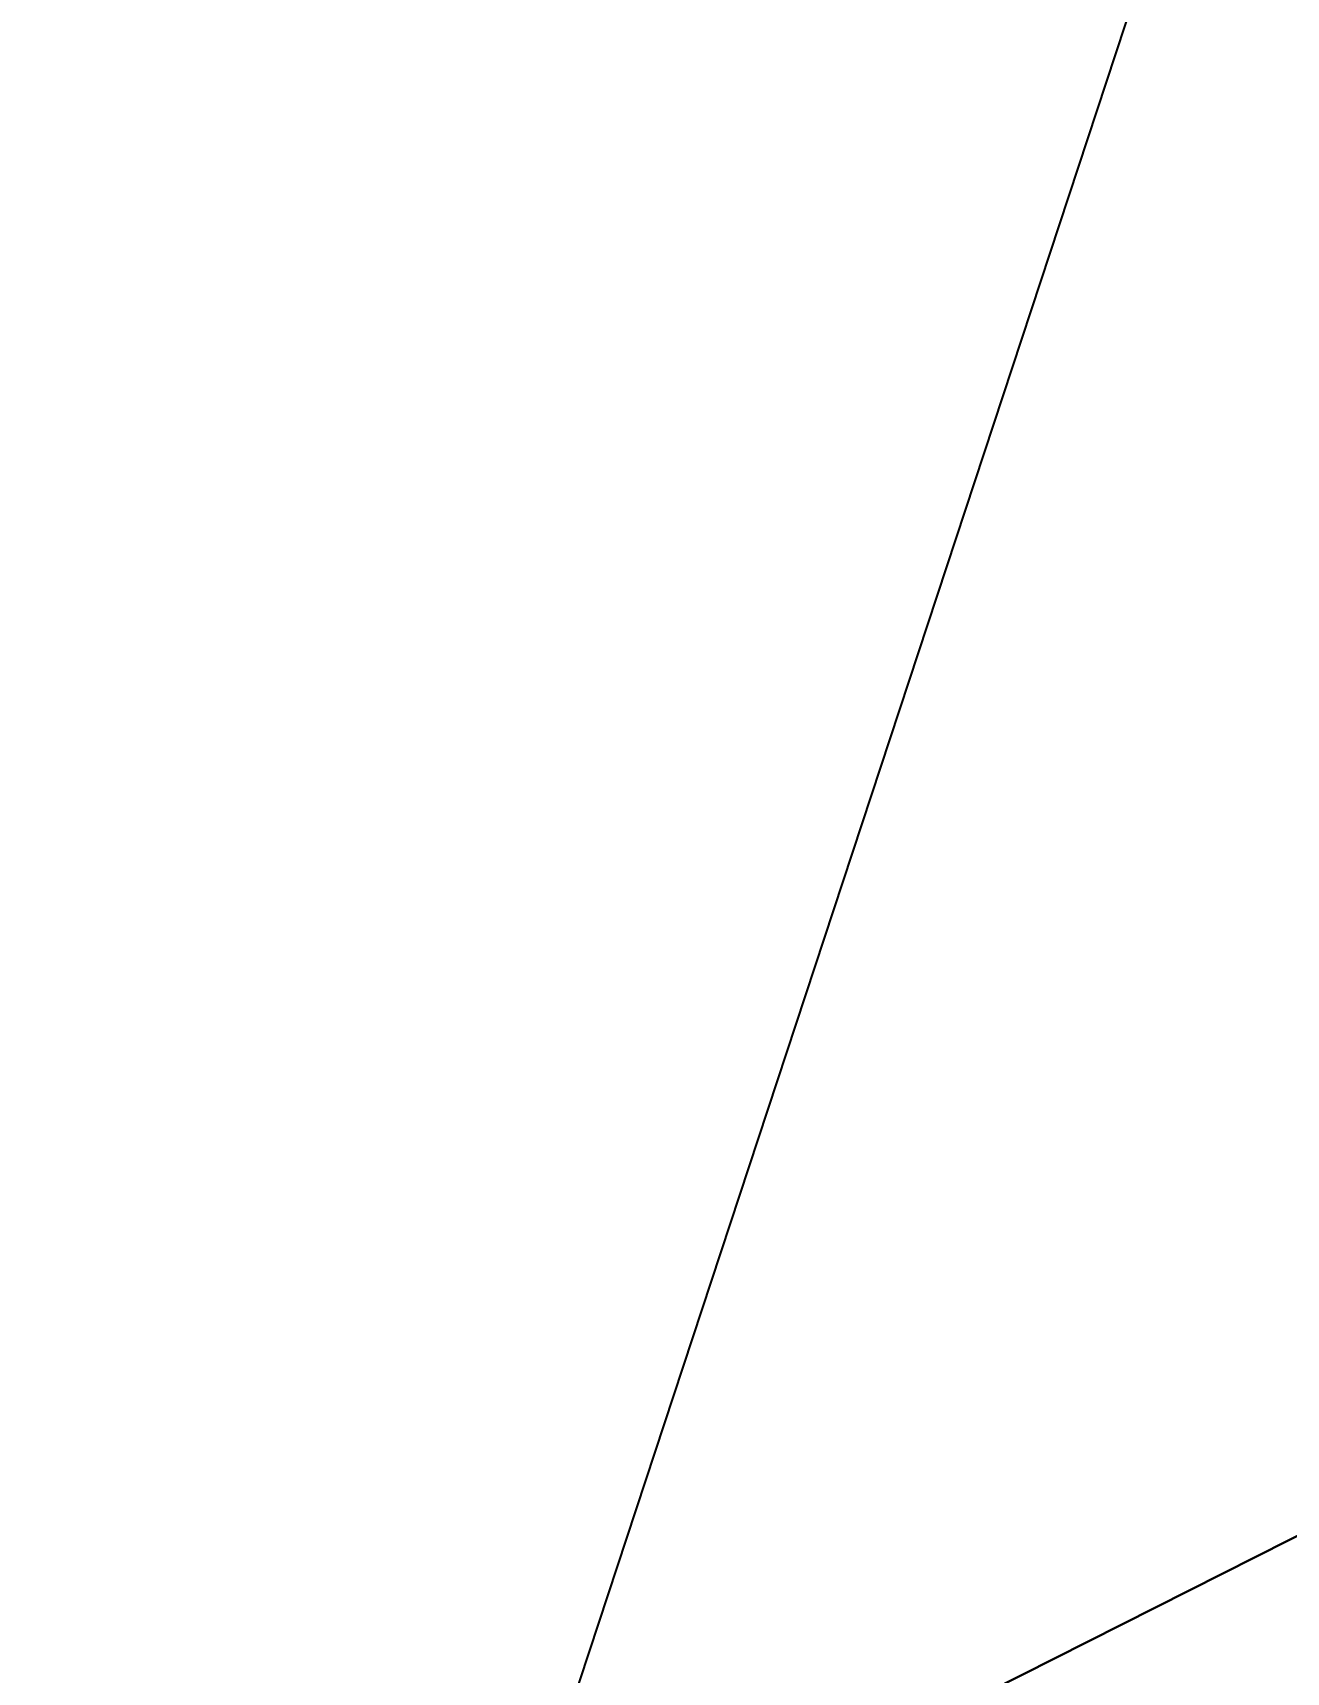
# Model space of a CAD drawing. Header units: metres. Extents: x 2682525 to 2683550, y 1250555 to 1251328.
# Drawn here: x 2683068.276 to 2683069.965, y 1250867.372 to 1250869.582 of the extents above; entities that cross this region are included whole.
import ezdxf

# ---------------------------------------------------------------- set-up
doc = ezdxf.new("R2010")
doc.units = ezdxf.units.M
doc.header["$PDMODE"] = 2
doc.header["$PDSIZE"] = -2
doc.linetypes.add('IMPORT-_22_ISO-10 Strichpunktlinie _2_', pattern=[46.98999999999999, 30.47999999999999, -7.619999999999998, 1.270000000000001, -7.619999999999998])
doc.linetypes.add('Verdeckt 0_75', pattern=[1.5, 0.75, -0.75])
for name, color, linetype, lineweight, true_color in [('2458 A U1_dwg-1', 9, 'Continuous', 18, 0x808080), ('_22_000 Linien-Strichpunktlinie kurz 0_10', 9, 'IMPORT-_22_ISO-10 Strichpunktlinie _2_', 18, 0x808080), ('_22_500 Technik-Kanalisation Regenwasser', 9, 'Continuous', 18, 0x808080), ('_22_Keine', 9, 'Continuous', 18, 0x808080), ('_25_200 Materialien-Beton', 9, 'Continuous', 18, 0x808080), ('_25_300 Bauteile 3D-Raum-NGF Nettogeschossfläche', 9, 'Continuous', 18, 0x808080), ('_25_300 Bauteile 3D-Wand Innen', 9, 'Continuous', 18, 0x808080), ('_25_500 Technik-Kanalisation Schächte', 9, 'Continuous', 18, 0x808080), ('_25_600 Situation-Baulinie', 9, 'Continuous', 18, 0x808080), ('_25_Keine', 9, 'Continuous', 18, 0x808080), ('A-DETL-____-MBND-1', 7, 'Continuous', 18, 0xbf6000), ('Bemassung', 9, 'Continuous', 18, 0x808080), ('M-EQPM-____-OTLN-2', 7, 'Continuous', 25, 0x70cf70)]:
    doc.layers.add(name, color=color, linetype=linetype, lineweight=lineweight, true_color=true_color)
for name, color, linetype, lineweight in [('A-____-____-DIMS', 7, 'Continuous', 9), ('A-DETL-____-MBND', 7, 'Verdeckt 0_75', 18), ('A-DETL-____-MBND-2', 7, 'Verdeckt 0_75', 25), ('Bemassung-1', 7, 'Continuous', 18), ('G-____-____-DIMS', 7, 'Continuous', 9), ('G-____-____-TEXT', 7, 'Continuous', 9), ('M-EQPM-____-OTLN-1', 7, 'Continuous', 25)]:
    doc.layers.add(name, color=color, linetype=linetype, lineweight=lineweight)
doc.styles.add('Arial_3', font='arial.ttf', dxfattribs={"height": 125})
doc.styles.add('Arial_31', font='arial.ttf', dxfattribs={"width": 0.9, "height": 200})
doc.styles.add('ISOCP_2', font='isocp___.ttf', dxfattribs={"height": 125.8608217592593})
doc.styles.add('ISOCP_5', font='isocp___.ttf', dxfattribs={"height": 100.6886574074074})
doc.dimstyles.new('2_0_mm_-_Arial', dxfattribs={"dimscale": 304.8, "dimtxt": 204.051879991394, "dimasz": 0.2460629921259842, "dimexe": 0.3280839895013123, "dimexo": 0.3280840109072179, "dimgap": 0.08202099737532807, "dimtad": 1, "dimdec": 1, "dimlfac": 0.001, "dimrnd": 0.09999999999999999, "dimzin": 0, "dimdsep": 46, "dimtxsty": 'Arial_31', "dimblk1": 'OBLIQUE', "dimblk2": 'OBLIQUE', "dimsah": 1, "dimcen": 0.09, "dimdle": 0.3280839895013123, "dimazin": 0, "dimtfac": 1, "dimtdec": 4, "dimtix": 1, "dimtmove": 0, "dimatfit": 3, "dimfxl": 1, "dimtvp": 1, "dimtfill": 1, "dimtolj": 1, "dimtzin": 0, "dimarcsym": 2})
doc.dimstyles.new('2_0_mm_-_Arial_1', dxfattribs={"dimscale": 304.8, "dimtxt": 204.051879991394, "dimasz": 0.2460629921259842, "dimexe": 0.3280839895013123, "dimexo": 0.3280840109072179, "dimgap": 0.08202099737532807, "dimtad": 1, "dimdec": 1, "dimlfac": 0.001, "dimrnd": 0.09999999999999999, "dimzin": 0, "dimdsep": 46, "dimtxsty": 'Arial_31', "dimblk1": 'OBLIQUE', "dimblk2": 'OBLIQUE', "dimsah": 1, "dimcen": 0.09, "dimdle": 0.3280839895013123, "dimazin": 0, "dimtfac": 1, "dimtdec": 4, "dimtix": 1, "dimtmove": 2, "dimatfit": 3, "dimfxl": 1, "dimtvp": 1, "dimtfill": 1, "dimtolj": 1, "dimtzin": 0, "dimarcsym": 2})

# ---------------------------------------------------------------- blocks, each defined once
blk = doc.blocks.new('2458 A U1_dwg-9041719-U01 Bodenplatte')
at = {"layer": '_25_200 Materialien-Beton'}
h = blk.add_hatch(dxfattribs=at)
h.set_pattern_fill('FP_1', color=256, style=0, pattern_type=2)
h.set_pattern_definition([(18.233, (0, 0), (18.77292067800844, -56.98752011815572), []), (288.233, (0, 0), (63.31313485127099, 20.85671487326738), [])])
h.paths.add_polyline_path([(-97819.73368325295, -19947.67519885003), (-87133.60877464728, -19947.67519885), (-87133.60877464728, -19697.67519885001), (-98474.78592593402, -19697.6751992086), (-98474.78592592964, -19947.67519885003)])
h.paths.add_polyline_path([(-86748.99588438094, -19947.67519885), (-78851.41820325832, -19947.6751987816), (-78851.41820325825, -19697.67519884999), (-87008.60877464729, -19697.67519885001), (-87008.60877464729, -19947.67519885), (-86844.612338479, -19947.67519885)])
at = {"layer": '_22_000 Linien-Strichpunktlinie kurz 0_10'}
for p, q in [((-98324.78592716354, -21292.21425291612), (-98324.78592716354, -21408.61881256097)), ((-98324.78592716354, -21292.21425291612), (-98324.78592716354, -21408.61881256097)), ((-98324.78592716351, -21408.61881256097), (-98370.06053230137, -21408.61881256097)), ((-98324.78592716351, -21408.61881256097), (-98370.06053230137, -21408.61881256097))]:
    blk.add_line(p, q, dxfattribs=at)
at = {"layer": '_22_000 Linien-Strichpunktlinie kurz 0_10', "flags": 128}
for points in [[(-100304.6872205265, -8248.618812577122), (-95724.78592722726, -8248.618812577122), (-95724.78592722726, -16448.61881252622), (-98324.78592716354, -16448.61881252622), (-98324.78592716354, -21080.78499035933)], [(-100304.6872205265, -8248.618812577122), (-95724.78592722726, -8248.618812577122), (-95724.78592722726, -16448.61881252622), (-98324.78592716354, -16448.61881252622), (-98324.78592716354, -21080.78499035933)], [(-98549.78592719197, -20790.68309385112), (-98549.78592719197, -16223.61881252601), (-95949.78592722717, -16223.61881252601), (-95949.78592722717, -11758.6188125262), (-96129.78592722733, -11758.6188125262), (-96129.78592722733, -12158.61881247845)], [(-98549.78592719197, -20790.68309385112), (-98549.78592719197, -16223.61881252601), (-95949.78592722717, -16223.61881252601), (-95949.78592722717, -11758.6188125262), (-96129.78592722733, -11758.6188125262), (-96129.78592722733, -12158.61881247845)]]:
    blk.add_lwpolyline(points, dxfattribs=at)
at = {"layer": '_22_Keine'}
for p, q in [((-98324.41259930868, -21410.05531028591), (-98324.41259930868, -21290.74001455688)), ((-98324.41259930868, -21410.05531028591), (-98324.41259930868, -21290.74001455688)), ((-98371.2429503852, -21410.42863816939), (-98324.41259930868, -21410.42863816939)), ((-98371.2429503852, -21410.42863816939), (-98324.41259930868, -21410.42863816939))]:
    blk.add_line(p, q, dxfattribs=at)
at = {"layer": '_25_200 Materialien-Beton'}
for p, q in [((-98474.78592593392, -19697.67519885001), (-87133.60877464719, -19697.67519885001)), ((-98474.78592592954, -19947.67519885001), (-87133.60877464719, -19947.67519885001))]:
    blk.add_line(p, q, dxfattribs=at)
at = {"layer": '_25_300 Bauteile 3D-Raum-NGF Nettogeschossfläche'}
blk.add_line((-87133.60877464728, -19947.67519871024), (-99137.6069093609, -19947.67519871024), dxfattribs=at)
at = {"layer": '_25_300 Bauteile 3D-Wand Innen'}
for p, q in [((-98474.78592593392, -19697.67519885001), (-87133.60877464719, -19697.67519885001)), ((-98474.78592592954, -19947.67519885001), (-87133.60877464719, -19947.67519885001))]:
    blk.add_line(p, q, dxfattribs=at)
at = {"layer": '_25_500 Technik-Kanalisation Schächte'}
for radius, start, end in [(450.000000000008, 86.53712112429326, 89.47288395484702), (450.0000000000055, 76.06115231199003, 78.60509291811412), (450.000000000003, 60.59925676918736, 66.27974790613045), (449.9999999999974, 49.94113637310941, 56.30822873206987), (450.0000000000113, 39.6174888120719, 46.40800689745868), (450.000000000009, 29.39107084101637, 36.63353007381815), (450.0000000000099, 19.21021002569421, 27.12745123810402), (449.9999999999926, 8.032459207142036, 18.41506345574957), (450.0000000000095, 1.584085385597741, 2.098540777123252), (449.9999999999972, 357.9543136713778, 358.2585376779821), (450.0000000000062, 341.2411451439866, 352.020395241358), (450.0000000000047, 332.5348736344656, 340.955659727318), (449.9999999999939, 323.0378506776283, 330.8895917112964), (449.9999999999899, 313.2752294758035, 320.8418175433354), (449.999999999991, 303.3894804293396, 310.8484390654424), (450.0000000000013, 279.2825816003645, 301.0801016370936), (449.9999999999959, 269.4213362850641, 273.8325881773046)]:
    blk.add_arc((-98759.11595062503, -21186.70592877202), radius, start, end, dxfattribs=at)
at = {"layer": '_25_600 Situation-Baulinie', "flags": 128}
blk.add_lwpolyline([(-100304.6872205265, -8398.618812817112), (-95874.78592784681, -8398.618812817112), (-95874.78592784681, -16298.61881262197), (-98474.78592599387, -16298.61881262197), (-98474.78592599387, -19697.67519885002), (-87133.60877464728, -19697.67519885002)], dxfattribs=at)
at = {"layer": '_25_Keine'}
blk.add_line((-97962.70627940969, -21137.28662416647), (-97962.70627940969, -20107.6751980075), dxfattribs=at)
at = {"layer": '_25_Keine', "flags": 128}
for points in [[(-99297.60690865817, -20107.67519800751), (-97962.70627940969, -20107.67519800751), (-97962.70627940969, -21137.28662416647)], [(-97962.70627940969, -20107.6751980075), (-95151.41687310967, -20107.6751980075), (-95151.41687310967, -21137.22230178572)], [(-97962.70627940969, -21262.15797940498), (-97962.70627940969, -25107.6751980075), (-100773.9956857097, -25107.6751980075), (-100773.9956857097, -21249.96330732636)], [(-95151.41687310967, -21262.22230178572), (-95151.41687310967, -25107.6751980075), (-97962.70627940969, -25107.6751980075), (-97962.70627940969, -21262.15797940498)]]:
    blk.add_lwpolyline(points, dxfattribs=at)
at = {"layer": 'Bemassung'}
for p, q in [((-98471.78592593397, -19697.67519884998), (-92724.69143180542, -19697.67519884998)), ((-95038.65808404707, -21698.01700973099), (-100961.7339816056, -21698.01700973099))]:
    blk.add_line(p, q, dxfattribs=at)
at = {"layer": 'Bemassung', "flags": 128}
blk.add_lwpolyline([(-95260.89929498457, -22198.01700973097), (-95148.65808404706, -22198.01700973097), (-100961.7339816056, -22198.01700973097)], dxfattribs=at)
at = {"layer": '_22_500 Technik-Kanalisation Regenwasser', "insert": (-98598.14652787856, -21497.99375108838), "char_height": 100.6886574074074, "width": 338.3408569525642, "attachment_point": 1, "rotation": 0.00041426097607869195, "line_spacing_factor": 1.478621465017729, "style": 'ISOCP_5'}
blk.add_mtext('FL 8', dxfattribs=at)
blk.add_mtext('FL 8', dxfattribs=at)
at = {"layer": 'Bemassung-1', "char_height": 125.8608217592593, "attachment_point": 1, "line_spacing_factor": 1.478621465017729, "style": 'ISOCP_2'}
for s, insert, width in [('8', (-97876.17745960326, -21424.04923356496), 118.4236817761332), ('6.14', (-98232.60617406745, -21570.58719032753), 389.1063829787234), ('8', (-97923.53020173695, -21924.04923356495), 118.4236817761332)]:
    blk.add_mtext(s, dxfattribs=dict(at, insert=insert, width=width))
blk = doc.blocks.new('Kanalisation Einsteigschacht - Kanalisation Einsteigschacht-8945005-U01 Bodenplatte')
at = {"layer": 'M-EQPM-____-OTLN-2'}
for points in [[(37.1607054626669, 448.4630218530257), (-37.16070546242867, 448.4630218530257), (-110.4684692132424, 436.2301196727242), (-180.762941093718, 412.0979969948007), (-246.1266711549754, 376.7249152181644), (-304.7767072314645, 331.0757598029348), (-355.1132292282615, 276.3957207103775), (-395.7631880428044, 214.1763268667089), (-425.6177587651718, 146.1147611421321), (-443.8625865311108, 74.06756562636131), (-449.9999999998847, 2.598881110316143e-11), (-149.9999999998749, 2.598881110316143e-11), (-144.2355841208424, 58.52709660486322), (-127.1638597532594, 114.8050297095498), (-99.4408836906369, 166.6710699059074), (-62.13203435583702, 212.1320343559892), (-16.67106990575087, 249.4408836907891), (35.19497029060234, 277.1638597534072), (91.47290339528892, 294.2355841209902), (150.0000000001305, 300.0000000000227), (208.5270966049677, 294.2355841209945), (264.8050297096543, 277.1638597534115), (316.6710699060075, 249.4408836907891), (362.1320343560937, 212.1320343559892), (399.4408836908935, 166.6710699059074), (427.1638597535117, 114.8050297095498), (444.2355841210947, 58.52709660486755), (450.0000000001186, 2.165734258596785e-11), (443.8625865313404, 74.06756562635266), (425.6177587654014, 146.1147611421277), (395.7631880430383, 214.1763268667089), (355.1132292284911, 276.3957207103732), (304.7767072316984, 331.0757598029348), (246.1266711552093, 376.72491521816), (180.7629410939519, 412.0979969948007), (110.4684692134763, 436.2301196727199), (56.83759906388493, 445.1795290506242)], [(150.0000000001305, 300.0000000000227), (91.47290339528892, 294.2355841209902), (35.19497029060234, 277.1638597534072), (-16.67106990575087, 249.4408836907891), (-62.13203435583702, 212.1320343559892), (-99.4408836906369, 166.6710699059074), (-127.1638597532594, 114.8050297095498), (-144.2355841208424, 58.52709660486322), (-149.9999999998749, 2.165734258596785e-11), (-144.2355841208467, -58.52709660481558), (-127.1638597532637, -114.8050297095022), (-99.44088369064123, -166.6710699058554), (-62.13203435584135, -212.1320343559372), (-16.6710699057552, -249.4408836907371), (35.19497029060234, -277.1638597533639), (91.47290339528892, -294.2355841209469), (150.0000000001262, -299.9999999999794), (208.5270966049677, -294.2355841209425), (264.8050297096543, -277.1638597533639), (316.6710699060032, -249.4408836907371), (362.1320343560893, -212.1320343559372), (399.4408836908892, -166.6710699058554), (427.1638597535117, -114.8050297095022), (444.2355841210947, -58.52709660481558), (450.0000000001273, 2.165734258596785e-11), (444.235584121099, 58.52709660485889), (427.1638597535117, 114.8050297095498), (399.4408836908935, 166.6710699059074), (362.1320343560937, 212.1320343559892), (316.6710699060075, 249.4408836907891), (264.8050297096543, 277.1638597534115), (208.5270966049677, 294.2355841209945)], [(-449.9999999998847, 2.598881110316143e-11), (-443.8625865311108, -74.06756562630501), (-425.6177587651761, -146.1147611420844), (-395.7631880428087, -214.1763268666569), (-355.1132292282615, -276.3957207103255), (-304.7767072314688, -331.0757598028829), (-246.1266711549798, -376.7249152181167), (-180.7629410937223, -412.097996994753), (-110.4684692132467, -436.2301196726766), (-37.160705462433, -448.463021852978), (37.16070546266257, -448.463021852978), (110.468469213472, -436.2301196726809), (180.7629410939476, -412.097996994753), (246.1266711552093, -376.7249152181124), (306.2721750814798, -329.4512486677513), (355.1132292284911, -276.3957207103298), (395.763188043034, -214.1763268666569), (425.6177587654014, -146.1147611420844), (443.8625865313404, -74.06756562630501), (450.0000000001186, 2.165734258596785e-11), (444.2355841210947, -58.52709660481558), (427.1638597535117, -114.8050297095022), (399.4408836908892, -166.6710699058554), (362.1320343560893, -212.1320343559372), (316.6710699060032, -249.4408836907371), (264.8050297096543, -277.1638597533639), (208.5270966049677, -294.2355841209425), (150.0000000001262, -299.9999999999794), (91.47290339528892, -294.2355841209469), (35.19497029060234, -277.1638597533639), (-16.6710699057552, -249.4408836907371), (-62.13203435584135, -212.1320343559372), (-99.44088369064123, -166.6710699058554), (-127.1638597532637, -114.8050297095022), (-144.2355841208467, -58.52709660481558), (-149.9999999998749, 2.165734258596785e-11), (-442.0315529712919, 2.598881110316143e-11)]]:
    blk.add_hatch(color=256, dxfattribs=at).paths.add_polyline_path(points)
h = blk.add_hatch(color=256, dxfattribs=at)
h.paths.add_polyline_path([(-449.9999999998847, 1.732587406877428e-11), (-449.9999999998847, -62.49999999998146), (-444.8393161194888, -62.28019245122616), (-448.6945978072766, -15.75386163268117)])
h.paths.add_polyline_path([(-449.9999999998847, 62.50000000002044), (-449.9999999998847, 1.732587406877428e-11), (-444.8211023467154, 62.50000000002044), (-445.5816305813572, 62.50000000002044)])
h = blk.add_hatch(color=256, dxfattribs=at)
h.paths.add_polyline_path([(450.000000000123, 2.598881110316143e-11), (444.8211023469407, -62.4999999999728), (450.0000000001186, -62.4999999999728), (450.000000000123, -16.17619031887653)])
h.paths.add_polyline_path([(444.821102346945, 62.50000000002478), (450.000000000123, 2.598881110316143e-11), (450.000000000123, 62.50000000002478), (446.7918919819231, 62.50000000002478)])
at = {"layer": 'M-EQPM-____-OTLN-1'}
for p, q in [((-470.0000000000115, 1.551003423826614e-12), (-366.076951545879, 60.00000000000146)), ((-399.9999999998831, 62.50000000002044), (-449.9999999998847, 62.50000000002044)), ((-450.0000000000101, 62.49999999999535), (-450.0000000000101, -62.50000000000465)), ((-450.0000000000101, 62.49999999999535), (-450.0000000000101, -62.50000000000465)), ((-400.0000000000101, -62.50000000000465), (-400.0000000000101, 62.49999999999535)), ((-400.0000000000101, -62.50000000000465), (-400.0000000000101, 62.49999999999535)), ((450.000000000123, 62.50000000002478), (400.0000000001213, 62.50000000002478)), ((399.9999999999957, 62.50000000000357), (399.9999999999957, -62.49999999999643)), ((399.9999999999962, 62.50000000000357), (399.9999999999962, -62.49999999999643)), ((449.9999999999958, -62.49999999999626), (449.9999999999958, 62.50000000000374)), ((449.9999999999962, -62.49999999999626), (449.9999999999962, 62.50000000000374)), ((-5.804683013319242e-12, 4.906413850279648e-16), (-550.0000000000116, 1.777099031875864e-12)), ((-470.0000000000117, 1.544975010826939e-12), (-366.0769515458793, -59.99999999999909)), ((-4.060751734868973e-12, 0), (549.9999999999949, 1.675060090633448e-12)), ((549.9999999999976, 1.878097677376905e-12), (-3.993072539287823e-12, 1.691979889528763e-14)), ((-449.9999999998847, -62.49999999998146), (-399.9999999998831, -62.49999999998146)), ((400.0000000001213, -62.4999999999728), (450.0000000001186, -62.4999999999728))]:
    blk.add_line(p, q, dxfattribs=at)
for centre, radius, start, end in [((-1.154111214419074e-11, -4.122845741047796e-15), 449.9999999999997, 2.226388277024462e-13, 180), ((-1.154111214419074e-11, -4.122845741047796e-15), 450.0000000000004, 359.9999999999996, 179.9999999999998), ((-1.154111214419074e-11, -4.122845741047796e-15), 449.9999999999998, 4.071109992273301e-13, 180.0000000000002), ((-1.153763684025149e-11, -1.268535520408481e-14), 399.9999999999998, 7.633331235512441e-13, 180.0000000000002), ((-1.153763684025149e-11, -1.268535520408481e-14), 400.0000000000003, 3.116943587834246e-13, 179.9999999999998), ((150.0000000000017, 0), 300.0000000000002, 359.9999999999994, 179.9999999999996), ((-1.154111214419074e-11, -4.122845741047796e-15), 449.9999999999997, 180.0000000000004, 2.544443745170813e-13), ((-1.154111214419074e-11, -4.122845741047796e-15), 450.0000000000004, 179.9999999999998, 359.9999999999989), ((-1.153763684025149e-11, -1.268535520408481e-14), 399.9999999999997, 180.0000000000002, 5.088887490341627e-14), ((-1.153763684025149e-11, -1.268535520408481e-14), 400.0000000000003, 179.9999999999998, 359.9999999999992), ((150.0000000000017, 0), 300.0000000000003, 179.9999999999999, 359.9999999999994), ((-1.154111214419074e-11, -4.122845741047796e-15), 449.9999999999997, 180.0000000000002, 359.9999999999994)]:
    blk.add_arc(centre, radius, start, end, dxfattribs=at)
blk = doc.blocks.new('_Oblique')
at = {"color": 0, "linetype": 'ByBlock', "lineweight": -2}
blk.add_line((-0.5, -0.5), (0.5, 0.5), dxfattribs=at)
blk = doc.blocks.new('*D1807')
at = {"layer": 'A-____-____-DIMS', "color": 0, "lineweight": -2, "transparency": 16777216}
for p, q in [((2683068.897622096, 1250867.009540824), (2683135.861756529, 1250900.785341326)), ((2683053.688199543, 1250859.338114525), (2683068.897622096, 1250867.009540824)), ((2683053.688199543, 1250859.338114525), (2682986.72406511, 1250825.562314023)), ((2683113.74310552, 1250778.098576879), (2683113.932022766, 1250777.724028246)), ((2683098.698719751, 1250770.099947516), (2683098.722600213, 1250770.052601948))]:
    blk.add_line(p, q, dxfattribs=at)
at = {"layer": 'A-____-____-DIMS', "color": 0, "lineweight": -2, "transparency": 16777216, "xscale": 74.99999999999999, "yscale": 74.99999999999999, "zscale": 74.99999999999999}
for p, rotation in [((2683068.897622096, 1250867.009540824), 206.7657572042305), ((2683053.688199543, 1250859.338114525), 26.76575720423048)]:
    blk.add_blockref('_Oblique', p, dxfattribs=dict(at, rotation=rotation))
at = {"layer": 'A-____-____-DIMS', "color": 0, "transparency": 16777216, "insert": (2683004.047613651, 1250976.668747653), "char_height": 200, "width": 911.641014607705, "attachment_point": 5, "rotation": 26.76575720423047, "style": 'Arial_31', "bg_fill": 3, "box_fill_scale": 1.1, "bg_fill_color": 256, "bg_fill_true_color": 13158600, "bg_fill_transparency": 0}
blk.add_mtext('\\A1;0.0', dxfattribs=at)
at = {"layer": 'Defpoints', "color": 0, "transparency": 16777216}
for p in [(2683068.708701911, 1250867.384095282), (2683068.897622096, 1250867.009540824), (2683053.664316143, 1250859.385465919)]:
    blk.add_point(p, dxfattribs=at)
blk = doc.blocks.new('*D1808')
at = {"layer": 'A-____-____-DIMS', "color": 0, "lineweight": -2, "transparency": 16777216}
for p, q in [((2683101.306229421, 1250883.356000871), (2683168.270363854, 1250917.131801374)), ((2683068.897622741, 1250867.009539544), (2683001.933488308, 1250833.233739042)), ((2683146.196746825, 1250794.355752247), (2683146.340630091, 1250794.070488293)), ((2683113.74310552, 1250778.098576879), (2683113.932023411, 1250777.724026967))]:
    blk.add_line(p, q, dxfattribs=at)
at = {"layer": 'A-____-____-DIMS', "color": 0, "transparency": 16777216, "insert": (2682617.72699169, 1250788.948338999), "char_height": 200, "width": 911.641014607705, "attachment_point": 1, "rotation": 26.76575720423047, "line_spacing_factor": 0.9417779076525878, "style": 'Arial_31', "bg_fill": 3, "box_fill_scale": 1.1, "bg_fill_color": 256, "bg_fill_true_color": 13158600, "bg_fill_transparency": 0}
blk.add_mtext('\\A1;0.0', dxfattribs=at)
at = {"layer": 'A-____-____-DIMS', "color": 0, "lineweight": -2, "transparency": 16777216}
blk.add_line((2683068.897622741, 1250867.009539544), (2683101.306229421, 1250883.356000871), dxfattribs=at)
at = {"layer": 'Defpoints', "color": 0, "transparency": 16777216}
for p in [(2683101.162343216, 1250883.641270651), (2683101.306229421, 1250883.356000871), (2683068.708701911, 1250867.384095282)]:
    blk.add_point(p, dxfattribs=at)
at = {"layer": 'A-____-____-DIMS', "color": 0, "lineweight": -2, "transparency": 16777216, "xscale": 74.99999999999999, "yscale": 74.99999999999999, "zscale": 74.99999999999999}
for p, rotation in [((2683101.306229421, 1250883.356000871), 206.7657572042305), ((2683068.897622741, 1250867.009539544), 26.76575720423048)]:
    blk.add_blockref('_Oblique', p, dxfattribs=dict(at, rotation=rotation))
blk = doc.blocks.new('*D1809')
at = {"layer": 'A-____-____-DIMS', "color": 0, "lineweight": -2, "transparency": 16777216}
for p, q in [((2683132.910514814, 1250899.296771893), (2683199.874649247, 1250933.072572396)), ((2683101.30623005, 1250883.355999624), (2683132.910514814, 1250899.296771893)), ((2683101.30623005, 1250883.355999624), (2683034.342095617, 1250849.580199121)), ((2683177.801724807, 1250810.295150137), (2683177.944915484, 1250810.011259315)), ((2683146.196746825, 1250794.355752247), (2683146.34063072, 1250794.070487046))]:
    blk.add_line(p, q, dxfattribs=at)
at = {"layer": 'A-____-____-DIMS', "color": 0, "lineweight": -2, "transparency": 16777216, "xscale": 74.99999999999999, "yscale": 74.99999999999999, "zscale": 74.99999999999999}
for p, rotation in [((2683132.910514814, 1250899.296771893), 206.7657572042305), ((2683101.30623005, 1250883.355999624), 26.76575720423048)]:
    blk.add_blockref('_Oblique', p, dxfattribs=dict(at, rotation=rotation))
at = {"layer": 'A-____-____-DIMS', "color": 0, "transparency": 16777216, "insert": (2683059.863075263, 1251004.821305737), "char_height": 200, "width": 911.641014607705, "attachment_point": 5, "rotation": 26.76575720423047, "style": 'Arial_31', "bg_fill": 3, "box_fill_scale": 1.1, "bg_fill_color": 256, "bg_fill_true_color": 13158600, "bg_fill_transparency": 0}
blk.add_mtext('\\A1;0.0', dxfattribs=at)
at = {"layer": 'Defpoints', "color": 0, "transparency": 16777216}
for p in [(2683132.767321199, 1250899.58066854), (2683132.910514814, 1250899.296771893), (2683101.162343216, 1250883.641270651)]:
    blk.add_point(p, dxfattribs=at)

msp = doc.modelspace()

# ---------------------------------------------------------------- hatches: boundary and pattern name
at = {"layer": 'A-DETL-____-MBND-1'}
for points in [[(2683068.916905871, 1250867.976580797), (2683079.158289742, 1250873.142542782), (2683079.13292867, 1250873.191314691), (2683079.129167843, 1250873.197506776), (2683068.887643527, 1250868.031821426), (2683068.888891398, 1250868.030065638), (2683068.896676468, 1250868.015874947), (2683068.909583, 1250867.991004615)], [(2683078.289286346, 1250872.633881677), (2683079.185460839, 1250873.085899883), (2683079.183055503, 1250873.091843678), (2683079.17414921, 1250873.110589628), (2683079.158329703, 1250873.142215464), (2683068.916905871, 1250867.976580797), (2683068.94072353, 1250867.927972186), (2683068.943936524, 1250867.920214534), (2683071.162600133, 1250869.039278234)], [(2683068.943936524, 1250867.920214534), (2683068.943266257, 1250867.922261658), (2683068.936481627, 1250867.936956957), (2683068.916905871, 1250867.976580797), (2683068.891972366, 1250868.024626591), (2683068.887643527, 1250868.031821426), (2683068.888313794, 1250868.029774302), (2683068.895098424, 1250868.015079004), (2683068.91467418, 1250867.975455163), (2683068.939607685, 1250867.927409369), (2683068.942688653, 1250867.921970322)]]:
    msp.add_hatch(color=256, dxfattribs=at).paths.add_polyline_path(points)
at = {"layer": 'G-____-____-DIMS'}
msp.add_hatch(color=256, dxfattribs=at).paths.add_polyline_path([(2683068.964011029, 1250868.000339997), (2683069.074980812, 1250867.896007551), (2683069.103972313, 1250867.940253469)])
at = {"layer": 'G-____-____-TEXT'}
msp.add_hatch(color=256, dxfattribs=at).paths.add_polyline_path([(2683068.506660001, 1250867.822187134), (2683068.570685495, 1250867.683983341), (2683068.614092766, 1250867.714216058)])

# ---------------------------------------------------------------- linework, layer by layer
at = {"layer": 'A-DETL-____-MBND'}
for p, q in [((2683070.036201064, 1250869.02090633), (2683069.91115581, 1250868.987862673)), ((2683069.917299768, 1250868.96362809), (2683070.042814486, 1250868.996795804)), ((2683069.91115581, 1250868.987862673), (2683069.785901491, 1250868.957445711)), ((2683069.785901491, 1250868.957445711), (2683069.66047884, 1250868.929835073)), ((2683069.791539345, 1250868.933088225), (2683069.917299768, 1250868.96362809)), ((2683069.665572775, 1250868.905357848), (2683069.791539345, 1250868.933088225)), ((2683069.66047884, 1250868.929835073), (2683069.534928541, 1250868.90521026)), ((2683069.534928541, 1250868.90521026), (2683069.409291202, 1250868.883750639)), ((2683069.539439663, 1250868.880618725), (2683069.665572775, 1250868.905357848)), ((2683068.281234212, 1250868.862547851), (2683068.156873741, 1250868.882179886)), ((2683069.283607326, 1250868.865635442), (2683069.15791727, 1250868.851043764)), ((2683069.409291202, 1250868.883750639), (2683069.283607326, 1250868.865635442)), ((2683069.413179692, 1250868.859052755), (2683069.539439663, 1250868.880618725)), ((2683068.152555173, 1250868.857552036), (2683068.277786057, 1250868.837782595)), ((2683068.405876765, 1250868.847503805), (2683068.281234212, 1250868.862547851)), ((2683068.530771537, 1250868.83719872), (2683068.405876765, 1250868.847503805)), ((2683069.15791727, 1250868.851043764), (2683069.032261207, 1250868.840154574)), ((2683069.28683265, 1250868.840841973), (2683069.413179692, 1250868.859052755)), ((2683068.277786057, 1250868.837782595), (2683068.403350131, 1250868.822627323)), ((2683068.403350131, 1250868.822627323), (2683068.529173407, 1250868.812245627)), ((2683068.655895059, 1250868.831490088), (2683068.530771537, 1250868.83719872)), ((2683068.78121058, 1250868.830198993), (2683068.655895059, 1250868.831490088)), ((2683068.906679085, 1250868.833146727), (2683068.78121058, 1250868.830198993)), ((2683069.032261207, 1250868.840154574), (2683068.906679085, 1250868.833146727)), ((2683069.034037267, 1250868.815214789), (2683069.160438469, 1250868.826168552)), ((2683069.160438469, 1250868.826168552), (2683069.28683265, 1250868.840841973)), ((2683068.529173407, 1250868.812245627), (2683068.655196357, 1250868.80649596)), ((2683068.655196357, 1250868.80649596), (2683068.781375442, 1250868.805195968)), ((2683068.781375442, 1250868.805195968), (2683068.907669387, 1250868.808163095)), ((2683068.907669387, 1250868.808163095), (2683069.034037267, 1250868.815214789))]:
    msp.add_line(p, q, dxfattribs=at)
for points, knots in [([(2683066.009390901, 1250869.679863096), (2683066.288205003, 1250869.551325586), (2683067.039320472, 1250869.18605556), (2683068.808618498, 1250868.554809036), (2683071.657237757, 1250869.494124548), (2683074.467321273, 1250871.018365242), (2683078.195421315, 1250872.859749516), (2683083.158512379, 1250875.383371573), (2683088.800458998, 1250878.256991499), (2683094.67246607, 1250881.112386641), (2683097.951854891, 1250882.94699488), (2683100.081408632, 1250883.879558791), (2683100.187642982, 1250884.43076455), (2683100.919117485, 1250885.016465895), (2683101.844521929, 1250884.711114088), (2683103.967648854, 1250886.004076284), (2683109.204590926, 1250888.417601884), (2683115.754953569, 1250891.836530144), (2683122.446522959, 1250895.24131188), (2683126.497124689, 1250897.270196159), (2683129.520615935, 1250898.811156605), (2683132.804656584, 1250900.260438276), (2683134.067093911, 1250906.573856538), (2683135.558020153, 1250913.796773206), (2683138.657477513, 1250918.602886364), (2683139.889302063, 1250920.906158589)], [0, 0, 0, 0, 3.021816965252346, 8.2668153199768, 17.95102877688316, 30.86478291184385, 40.23480069127133, 58.74610483870741, 85.71719350426484, 102.6006594184549, 122.8063238274784, 123.1988405673681, 125.0105717409506, 127.673553189531, 131.444065486728, 133.3966811922206, 151.4499517304334, 188.9907190902837, 205.6325642785124, 225.4757952452216, 233.4027051389572, 239.3167187433414, 259.753894699282, 288.8823652494151, 314.5908583427087, 314.5908583427087, 314.5908583427087, 314.5908583427087]), ([(2683069.914227789, 1250868.975745382), (2683069.913959471, 1250868.976802757), (2683069.91342369, 1250868.978917582), (2683069.912674095, 1250868.981873733), (2683069.912030727, 1250868.98441165), (2683069.911371661, 1250868.987011146), (2683069.911155904, 1250868.987862696), (2683069.91115581, 1250868.987862673)], [0, 0, 0, 0, 0.1666666666666667, 0.3333333333333333, 0.5, 0.6666666666666666, 1, 1, 1, 1]), ([(2683069.914227789, 1250868.975745382), (2683069.914496107, 1250868.974688006), (2683069.915031889, 1250868.972573182), (2683069.915781483, 1250868.96961703), (2683069.916424851, 1250868.967079113), (2683069.917083917, 1250868.964479617), (2683069.917299674, 1250868.963628067), (2683069.917299768, 1250868.96362809)], [0, 0, 0, 0, 0.1666666666666667, 0.3333333333333333, 0.5, 0.6666666666666666, 1, 1, 1, 1]), ([(2683069.788720418, 1250868.945266968), (2683069.788474164, 1250868.946329708), (2683069.787982573, 1250868.948455255), (2683069.787294704, 1250868.951426399), (2683069.78670434, 1250868.953977186), (2683069.786099558, 1250868.956589866), (2683069.785901593, 1250868.957445734), (2683069.785901491, 1250868.957445711)], [0, 0, 0, 0, 0.1666666666666667, 0.3333333333333333, 0.5, 0.6666666666666666, 1, 1, 1, 1]), ([(2683069.788720418, 1250868.945266968), (2683069.788966672, 1250868.944204229), (2683069.789458263, 1250868.942078681), (2683069.790146132, 1250868.939107537), (2683069.790736497, 1250868.93655675), (2683069.791341278, 1250868.93394407), (2683069.791539243, 1250868.933088203), (2683069.791539345, 1250868.933088225)], [0, 0, 0, 0, 0.1666666666666667, 0.3333333333333333, 0.5, 0.6666666666666666, 1, 1, 1, 1]), ([(2683069.663025808, 1250868.917596461), (2683069.662803268, 1250868.918664427), (2683069.662359167, 1250868.92080042), (2683069.661737635, 1250868.923786171), (2683069.661204235, 1250868.926349497), (2683069.660657794, 1250868.928975021), (2683069.66047895, 1250868.929835095), (2683069.66047884, 1250868.929835073)], [0, 0, 0, 0, 0.1666666666666667, 0.3333333333333333, 0.5, 0.6666666666666666, 1, 1, 1, 1]), ([(2683069.663025808, 1250868.917596461), (2683069.663248347, 1250868.916528494), (2683069.663692448, 1250868.914392502), (2683069.66431398, 1250868.91140675), (2683069.66484738, 1250868.908843424), (2683069.665393821, 1250868.906217901), (2683069.665572666, 1250868.905357827), (2683069.665572775, 1250868.905357848)], [0, 0, 0, 0, 0.1666666666666667, 0.3333333333333333, 0.5, 0.6666666666666666, 1, 1, 1, 1]), ([(2683069.537184102, 1250868.892914492), (2683069.536986974, 1250868.893987451), (2683069.536593758, 1250868.896133412), (2683069.536043307, 1250868.89913311), (2683069.535570943, 1250868.901708406), (2683069.535087014, 1250868.904346192), (2683069.534928658, 1250868.90521028), (2683069.534928541, 1250868.90521026)], [0, 0, 0, 0, 0.1666666666666667, 0.3333333333333333, 0.5, 0.6666666666666666, 1, 1, 1, 1]), ([(2683069.537184102, 1250868.892914492), (2683069.537381231, 1250868.891841535), (2683069.537774446, 1250868.889695573), (2683069.538324897, 1250868.886695875), (2683069.538797261, 1250868.884120579), (2683069.53928119, 1250868.881482793), (2683069.539439546, 1250868.880618705), (2683069.539439663, 1250868.880618725)], [0, 0, 0, 0, 0.1666666666666667, 0.3333333333333333, 0.5, 0.6666666666666666, 1, 1, 1, 1]), ([(2683069.285219988, 1250868.853238708), (2683069.285078923, 1250868.854320488), (2683069.284797966, 1250868.856484054), (2683069.284404336, 1250868.859508391), (2683069.284066631, 1250868.862104832), (2683069.283720616, 1250868.864764279), (2683069.283607458, 1250868.865635457), (2683069.283607326, 1250868.865635442)], [0, 0, 0, 0, 0.1666666666666667, 0.3333333333333333, 0.5, 0.6666666666666666, 1, 1, 1, 1]), ([(2683069.411235447, 1250868.871401697), (2683069.411065466, 1250868.8724793), (2683069.410726611, 1250868.874634535), (2683069.410252098, 1250868.877647208), (2683069.409844942, 1250868.880233641), (2683069.409427796, 1250868.882882835), (2683069.409291327, 1250868.883750657), (2683069.409291202, 1250868.883750639)], [0, 0, 0, 0, 0.1666666666666667, 0.3333333333333333, 0.5, 0.6666666666666666, 1, 1, 1, 1]), ([(2683069.411235447, 1250868.871401697), (2683069.411405428, 1250868.870324094), (2683069.411744283, 1250868.868168859), (2683069.412218796, 1250868.865156186), (2683069.412625952, 1250868.862569753), (2683069.413043098, 1250868.859920559), (2683069.413179568, 1250868.859052737), (2683069.413179692, 1250868.859052755)], [0, 0, 0, 0, 0.1666666666666667, 0.3333333333333333, 0.5, 0.6666666666666666, 1, 1, 1, 1]), ([(2683068.279510134, 1250868.850165223), (2683068.279360118, 1250868.849084566), (2683068.279058586, 1250868.84692362), (2683068.278638233, 1250868.84390266), (2683068.278277056, 1250868.841309193), (2683068.277907261, 1250868.838652754), (2683068.277785883, 1250868.837782622), (2683068.277786057, 1250868.837782595)], [0, 0, 0, 0, 0.1666666666666667, 0.3333333333333333, 0.5, 0.6666666666666666, 1, 1, 1, 1]), ([(2683068.279510134, 1250868.850165223), (2683068.27966015, 1250868.85124588), (2683068.279961683, 1250868.853406826), (2683068.280382036, 1250868.856427786), (2683068.280743213, 1250868.859021253), (2683068.281113008, 1250868.861677692), (2683068.281234386, 1250868.862547824), (2683068.281234212, 1250868.862547851)], [0, 0, 0, 0, 0.1666666666666667, 0.3333333333333333, 0.5, 0.6666666666666666, 1, 1, 1, 1]), ([(2683068.404613447, 1250868.835065564), (2683068.404723236, 1250868.83615106), (2683068.404944382, 1250868.838321733), (2683068.405252315, 1250868.841356251), (2683068.405516992, 1250868.843961369), (2683068.405787937, 1250868.846629736), (2683068.405876946, 1250868.847503783), (2683068.405876765, 1250868.847503805)], [0, 0, 0, 0, 0.1666666666666667, 0.3333333333333333, 0.5, 0.6666666666666666, 1, 1, 1, 1]), ([(2683069.15917787, 1250868.838606158), (2683069.159067508, 1250868.839691513), (2683069.158848023, 1250868.8418622), (2683069.158540272, 1250868.844896513), (2683069.158276308, 1250868.847501513), (2683069.158005817, 1250868.85016973), (2683069.15791741, 1250868.851043776), (2683069.15791727, 1250868.851043764)], [0, 0, 0, 0, 0.1666666666666667, 0.3333333333333333, 0.5, 0.6666666666666666, 1, 1, 1, 1]), ([(2683069.285219988, 1250868.853238708), (2683069.285361052, 1250868.852156927), (2683069.28564201, 1250868.849993361), (2683069.28603564, 1250868.846969025), (2683069.286373344, 1250868.844372584), (2683069.286719359, 1250868.841713136), (2683069.286832517, 1250868.840841958), (2683069.28683265, 1250868.840841973)], [0, 0, 0, 0, 0.1666666666666667, 0.3333333333333333, 0.5, 0.6666666666666666, 1, 1, 1, 1]), ([(2683068.404613447, 1250868.835065564), (2683068.404503659, 1250868.833980068), (2683068.404282513, 1250868.831809395), (2683068.40397458, 1250868.828774877), (2683068.403709903, 1250868.826169759), (2683068.403438958, 1250868.823501392), (2683068.403349949, 1250868.822627345), (2683068.403350131, 1250868.822627323)], [0, 0, 0, 0, 0.1666666666666667, 0.3333333333333333, 0.5, 0.6666666666666666, 1, 1, 1, 1]), ([(2683068.529972472, 1250868.824722174), (2683068.529903186, 1250868.823633353), (2683068.529763078, 1250868.821455969), (2683068.529568399, 1250868.818412116), (2683068.52940096, 1250868.815798972), (2683068.529229608, 1250868.81312239), (2683068.52917323, 1250868.812245642), (2683068.529173407, 1250868.812245627)], [0, 0, 0, 0, 0.1666666666666667, 0.3333333333333333, 0.5, 0.6666666666666666, 1, 1, 1, 1]), ([(2683068.529972472, 1250868.824722174), (2683068.530041758, 1250868.825810995), (2683068.530181865, 1250868.827988379), (2683068.530376544, 1250868.831032232), (2683068.530543983, 1250868.833645376), (2683068.530715335, 1250868.836321957), (2683068.530771714, 1250868.837198706), (2683068.530771537, 1250868.83719872)], [0, 0, 0, 0, 0.1666666666666667, 0.3333333333333333, 0.5, 0.6666666666666666, 1, 1, 1, 1]), ([(2683068.655545708, 1250868.818993024), (2683068.655575766, 1250868.820083618), (2683068.655637364, 1250868.822264608), (2683068.655722338, 1250868.825313457), (2683068.655795584, 1250868.827930901), (2683068.655870462, 1250868.830611882), (2683068.655895229, 1250868.83149008), (2683068.655895059, 1250868.831490088)], [0, 0, 0, 0, 0.1666666666666667, 0.3333333333333333, 0.5, 0.6666666666666666, 1, 1, 1, 1]), ([(2683068.781293011, 1250868.817697481), (2683068.781285407, 1250868.818788448), (2683068.781271623, 1250868.820970237), (2683068.781251268, 1250868.824020162), (2683068.781234077, 1250868.82663854), (2683068.781216328, 1250868.829320473), (2683068.781210744, 1250868.830198992), (2683068.78121058, 1250868.830198993)], [0, 0, 0, 0, 0.1666666666666667, 0.3333333333333333, 0.5, 0.6666666666666666, 1, 1, 1, 1]), ([(2683068.907174236, 1250868.820654911), (2683068.907130633, 1250868.821745018), (2683068.907044793, 1250868.823925135), (2683068.906923761, 1250868.826972686), (2683068.906820124, 1250868.829589036), (2683068.906713838, 1250868.832268887), (2683068.906679241, 1250868.833146731), (2683068.906679085, 1250868.833146727)], [0, 0, 0, 0, 0.1666666666666667, 0.3333333333333333, 0.5, 0.6666666666666666, 1, 1, 1, 1]), ([(2683068.907174236, 1250868.820654911), (2683068.907217838, 1250868.819564804), (2683068.907303678, 1250868.817384687), (2683068.907424711, 1250868.814337136), (2683068.907528347, 1250868.811720786), (2683068.907634634, 1250868.809040936), (2683068.907669231, 1250868.808163091), (2683068.907669387, 1250868.808163095)], [0, 0, 0, 0, 0.1666666666666667, 0.3333333333333333, 0.5, 0.6666666666666666, 1, 1, 1, 1]), ([(2683069.033149237, 1250868.827684681), (2683069.033071369, 1250868.828772864), (2683069.032916934, 1250868.830949171), (2683069.032700065, 1250868.833991367), (2683069.032514138, 1250868.836603127), (2683069.032323571, 1250868.839278272), (2683069.032261355, 1250868.840154582), (2683069.032261207, 1250868.840154574)], [0, 0, 0, 0, 0.1666666666666667, 0.3333333333333333, 0.5, 0.6666666666666666, 1, 1, 1, 1]), ([(2683069.033149237, 1250868.827684681), (2683069.033227105, 1250868.826596498), (2683069.03338154, 1250868.824420191), (2683069.033598409, 1250868.821377996), (2683069.033784336, 1250868.818766235), (2683069.033974903, 1250868.81609109), (2683069.034037119, 1250868.81521478), (2683069.034037267, 1250868.815214789)], [0, 0, 0, 0, 0.1666666666666667, 0.3333333333333333, 0.5, 0.6666666666666666, 1, 1, 1, 1]), ([(2683069.15917787, 1250868.838606158), (2683069.15928823, 1250868.837520803), (2683069.159507716, 1250868.835350116), (2683069.159815467, 1250868.832315803), (2683069.16007943, 1250868.829710803), (2683069.160349921, 1250868.827042585), (2683069.160438329, 1250868.82616854), (2683069.160438469, 1250868.826168552)], [0, 0, 0, 0, 0.1666666666666667, 0.3333333333333333, 0.5, 0.6666666666666666, 1, 1, 1, 1]), ([(2683068.655545708, 1250868.818993024), (2683068.65551565, 1250868.81790243), (2683068.655454052, 1250868.815721439), (2683068.655369078, 1250868.812672591), (2683068.655295832, 1250868.810055147), (2683068.655220954, 1250868.807374166), (2683068.655196186, 1250868.806495968), (2683068.655196357, 1250868.80649596)], [0, 0, 0, 0, 0.1666666666666667, 0.3333333333333333, 0.5, 0.6666666666666666, 1, 1, 1, 1]), ([(2683068.781293011, 1250868.817697481), (2683068.781300616, 1250868.816606514), (2683068.781314399, 1250868.814424725), (2683068.781334754, 1250868.8113748), (2683068.781351945, 1250868.808756422), (2683068.781369694, 1250868.806074489), (2683068.781375278, 1250868.80519597), (2683068.781375442, 1250868.805195968)], [0, 0, 0, 0, 0.1666666666666667, 0.3333333333333333, 0.5, 0.6666666666666666, 1, 1, 1, 1])]:
    msp.add_open_spline(points, degree=3, knots=knots, dxfattribs=at)
for points in [[(2683069.91115581, 1250868.987862673), (2683069.911155904, 1250868.987862696), (2683069.911442875, 1250868.986729904), (2683069.912620341, 1250868.982086875), (2683069.913691152, 1250868.977860132), (2683069.914227789, 1250868.975745382)], [(2683069.917299768, 1250868.96362809), (2683069.917299674, 1250868.963628067), (2683069.917012703, 1250868.964760859), (2683069.915835237, 1250868.969403889), (2683069.914764426, 1250868.973630631), (2683069.914227789, 1250868.975745382)], [(2683069.785901491, 1250868.957445711), (2683069.785901593, 1250868.957445734), (2683069.786164893, 1250868.956307198), (2683069.78724542, 1250868.95164062), (2683069.788227911, 1250868.947392447), (2683069.788720418, 1250868.945266968)], [(2683069.791539345, 1250868.933088225), (2683069.791539243, 1250868.933088203), (2683069.791275944, 1250868.934226738), (2683069.790195417, 1250868.938893317), (2683069.789212926, 1250868.943141489), (2683069.788720418, 1250868.945266968)], [(2683069.66047884, 1250868.929835073), (2683069.66047895, 1250868.929835095), (2683069.66071681, 1250868.928690965), (2683069.661693154, 1250868.924001442), (2683069.662580729, 1250868.919732394), (2683069.663025808, 1250868.917596461)], [(2683069.665572775, 1250868.905357848), (2683069.665572666, 1250868.905357827), (2683069.665334805, 1250868.906501957), (2683069.664358461, 1250868.91119148), (2683069.663470887, 1250868.915460528), (2683069.663025808, 1250868.917596461)], [(2683069.534928541, 1250868.90521026), (2683069.534928658, 1250868.90521028), (2683069.535139261, 1250868.90406081), (2683069.536003971, 1250868.899349381), (2683069.536789845, 1250868.895060408), (2683069.537184102, 1250868.892914492)], [(2683069.539439663, 1250868.880618725), (2683069.539439546, 1250868.880618705), (2683069.539228943, 1250868.881768175), (2683069.538364233, 1250868.886479604), (2683069.537578359, 1250868.890768577), (2683069.537184102, 1250868.892914492)], [(2683069.283607326, 1250868.865635442), (2683069.283607458, 1250868.865635457), (2683069.283757929, 1250868.864476559), (2683069.28437635, 1250868.859726425), (2683069.284937859, 1250868.855402268), (2683069.285219988, 1250868.853238708)], [(2683069.409291202, 1250868.883750639), (2683069.409291327, 1250868.883750657), (2683069.409472812, 1250868.882596221), (2683069.410218259, 1250868.877864409), (2683069.410895486, 1250868.873556904), (2683069.411235447, 1250868.871401697)], [(2683069.413179692, 1250868.859052755), (2683069.413179568, 1250868.859052737), (2683069.412998083, 1250868.860207173), (2683069.412252635, 1250868.864938985), (2683069.411575409, 1250868.86924649), (2683069.411235447, 1250868.871401697)], [(2683068.277786057, 1250868.837782595), (2683068.277785883, 1250868.837782622), (2683068.277947424, 1250868.83894011), (2683068.278607428, 1250868.843684994), (2683068.279210102, 1250868.848003908), (2683068.279510134, 1250868.850165223)], [(2683068.281234212, 1250868.862547851), (2683068.281234386, 1250868.862547824), (2683068.281072844, 1250868.861390335), (2683068.280412842, 1250868.856645452), (2683068.279810166, 1250868.852326537), (2683068.279510134, 1250868.850165223)], [(2683068.405876765, 1250868.847503805), (2683068.405876946, 1250868.847503783), (2683068.405758461, 1250868.846341084), (2683068.405275039, 1250868.841574911), (2683068.404833025, 1250868.837236557), (2683068.404613447, 1250868.835065564)], [(2683069.15791727, 1250868.851043764), (2683069.15791741, 1250868.851043776), (2683069.158034953, 1250868.849881064), (2683069.158518498, 1250868.845115257), (2683069.158957147, 1250868.840776868), (2683069.15917787, 1250868.838606158)], [(2683069.28683265, 1250868.840841973), (2683069.286832517, 1250868.840841958), (2683069.286682046, 1250868.842000857), (2683069.286063626, 1250868.84675099), (2683069.285502117, 1250868.851075147), (2683069.285219988, 1250868.853238708)], [(2683068.403350131, 1250868.822627323), (2683068.403349949, 1250868.822627345), (2683068.403468434, 1250868.823790044), (2683068.403951856, 1250868.828556217), (2683068.40439387, 1250868.832894571), (2683068.404613447, 1250868.835065564)], [(2683068.529173407, 1250868.812245627), (2683068.52917323, 1250868.812245642), (2683068.529248306, 1250868.813411937), (2683068.529553852, 1250868.818192762), (2683068.529833899, 1250868.822544532), (2683068.529972472, 1250868.824722174)], [(2683068.530771537, 1250868.83719872), (2683068.530771714, 1250868.837198706), (2683068.530696637, 1250868.83603241), (2683068.530391092, 1250868.831251585), (2683068.530111044, 1250868.826899815), (2683068.529972472, 1250868.824722174)], [(2683068.655895059, 1250868.831490088), (2683068.655895229, 1250868.83149008), (2683068.655862207, 1250868.830321852), (2683068.655728959, 1250868.82553319), (2683068.655605824, 1250868.821174212), (2683068.655545708, 1250868.818993024)], [(2683068.78121058, 1250868.830198993), (2683068.781210744, 1250868.830198992), (2683068.7812181, 1250868.829030335), (2683068.781250278, 1250868.82423999), (2683068.781277802, 1250868.819879415), (2683068.781293011, 1250868.817697481)], [(2683068.906679085, 1250868.833146727), (2683068.906679241, 1250868.833146731), (2683068.906725195, 1250868.831978969), (2683068.906915491, 1250868.827192359), (2683068.907087031, 1250868.822835126), (2683068.907174236, 1250868.820654911)], [(2683068.907669387, 1250868.808163095), (2683068.907669231, 1250868.808163091), (2683068.907623277, 1250868.809330853), (2683068.90743298, 1250868.814117463), (2683068.907261441, 1250868.818474696), (2683068.907174236, 1250868.820654911)], [(2683069.032261207, 1250868.840154574), (2683069.032261355, 1250868.840154582), (2683069.032344053, 1250868.83898886), (2683069.032684865, 1250868.834210667), (2683069.032993501, 1250868.829861047), (2683069.033149237, 1250868.827684681)], [(2683069.034037267, 1250868.815214789), (2683069.034037119, 1250868.81521478), (2683069.033954421, 1250868.816380503), (2683069.033613609, 1250868.821158695), (2683069.033304973, 1250868.825508316), (2683069.033149237, 1250868.827684681)], [(2683069.160438469, 1250868.826168552), (2683069.160438329, 1250868.82616854), (2683069.160320786, 1250868.827331252), (2683069.15983724, 1250868.832097059), (2683069.159398592, 1250868.836435447), (2683069.15917787, 1250868.838606158)], [(2683068.655196357, 1250868.80649596), (2683068.655196186, 1250868.806495968), (2683068.655229209, 1250868.807664196), (2683068.655362457, 1250868.812452858), (2683068.655485592, 1250868.816811836), (2683068.655545708, 1250868.818993024)], [(2683068.781375442, 1250868.805195968), (2683068.781375278, 1250868.80519597), (2683068.781367922, 1250868.806364627), (2683068.781335745, 1250868.811154971), (2683068.78130822, 1250868.815515547), (2683068.781293011, 1250868.817697481)]]:
    msp.add_open_spline(points, degree=3, dxfattribs=at)
at = {"layer": 'A-DETL-____-MBND-2'}
for p, q in [((2683079.129167843, 1250873.197506776), (2683068.887643527, 1250868.031821426)), ((2683068.915790025, 1250867.97601798), (2683079.157314342, 1250873.14170333)), ((2683068.915790025, 1250867.97601798), (2683079.157314342, 1250873.14170333)), ((2683068.943936524, 1250867.920214534), (2683079.185460839, 1250873.085899883))]:
    msp.add_line(p, q, dxfattribs=at)
for major_axis, ratio, start_param, end_param in [((-0.02814649821669223, 0.05580344647185997), 0.01999600119958632, 1.554312234475219e-15, 1.570796326794898), ((-0.02814649821669223, 0.05580344647185997), 0.01999600119981915, 4.712388980384685, 6.283185307179588), ((-0.02814649821669058, 0.05580344647185672), 0.01999600119958748, 1.570796326794898, 3.141592653589789), ((-0.02814649821669058, 0.05580344647185672), 0.01999600119982031, 3.141592653589789, 4.712388980384685)]:
    msp.add_ellipse((2683068.915790025, 1250867.97601798), major_axis=major_axis, ratio=ratio, start_param=start_param, end_param=end_param, dxfattribs=at)
at = {"layer": 'G-____-____-DIMS'}
for p, q in [((2683069.295695074, 1250867.783008794), (2683070.416002447, 1250868.348076572)), ((2683068.964011029, 1250868.000339997), (2683069.074980812, 1250867.896007551)), ((2683069.103972313, 1250867.940253469), (2683068.964011029, 1250868.000339997)), ((2683068.964011029, 1250868.000339997), (2683069.295695074, 1250867.783008794)), ((2683069.074980812, 1250867.896007551), (2683069.103972313, 1250867.940253469))]:
    msp.add_line(p, q, dxfattribs=at)
at = {"layer": 'G-____-____-TEXT'}
for p, q in [((2683068.506660001, 1250867.822187134), (2683068.570685495, 1250867.683983341)), ((2683068.614092766, 1250867.714216058), (2683068.506660001, 1250867.822187134)), ((2683068.506660001, 1250867.822187134), (2683069.174408359, 1250866.863453126)), ((2683068.570685495, 1250867.683983341), (2683068.614092766, 1250867.714216058))]:
    msp.add_line(p, q, dxfattribs=at)

# ---------------------------------------------------------------- block references
at = {"layer": '2458 A U1_dwg-1', "xscale": 0.001, "yscale": 0.001, "zscale": 0.001, "rotation": 26.76575494316579}
msp.add_blockref('2458 A U1_dwg-9041719-U01 Bodenplatte', (2683147.144467305, 1250931.177239274), dxfattribs=at)
at = {"layer": 'M-EQPM-____-OTLN-1', "xscale": 0.001, "yscale": 0.001, "zscale": 0.001, "rotation": 206.7657549431658}
msp.add_blockref('Kanalisation Einsteigschacht - Kanalisation Einsteigschacht-8945005-U01 Bodenplatte', (2683068.506739292, 1250867.784507798), dxfattribs=at)

# ---------------------------------------------------------------- next in the draw order: texts
at = {"layer": 'G-____-____-DIMS', "char_height": 0.125, "width": 1.334488368200837, "attachment_point": 1, "rotation": 26.765754943165796, "line_spacing_factor": 0.9417779076525877, "style": 'Arial_3', "bg_fill": 3, "box_fill_scale": 1.25, "bg_fill_color": 256, "bg_fill_true_color": 13158600, "bg_fill_transparency": 0}
for s, insert in [('454.40 m.ü.M.', (2683067.351337528, 1250869.441726626)), ('454.21 m.ü.M.', (2683069.304719433, 1250867.984305598))]:
    msp.add_mtext(s, dxfattribs=dict(at, insert=insert))
at = {"layer": 'G-____-____-TEXT', "char_height": 0.125, "attachment_point": 1, "rotation": 26.765754943165796, "style": 'Arial_3', "bg_fill": 3, "box_fill_scale": 1.25, "bg_fill_color": 256, "bg_fill_true_color": 13158600, "bg_fill_transparency": 0}
for s, insert, width in [('E2', (2683068.087871491, 1250868.266923525), 0.25654), ('A', (2683068.81158075, 1250868.235971932), 0.1402953125)]:
    msp.add_mtext(s, dxfattribs=dict(at, insert=insert, width=width))

# ---------------------------------------------------------------- next in the draw order: linework, layer by layer
at = {"layer": 'G-____-____-DIMS'}
msp.add_line((2683067.983739945, 1250868.359408579), (2683069.076071042, 1250868.910365504), dxfattribs=at)

# ---------------------------------------------------------------- next in the draw order: texts
at = {"layer": 'G-____-____-DIMS', "insert": (2683067.964788028, 1250868.54659453), "char_height": 0.125, "width": 1.334488368200837, "attachment_point": 1, "rotation": 26.765754943165796, "line_spacing_factor": 0.9417779076525877, "style": 'Arial_3', "bg_fill": 3, "box_fill_scale": 1.25, "bg_fill_color": 256, "bg_fill_true_color": 13158600, "bg_fill_transparency": 0}
msp.add_mtext('454.27 m.ü.M.', dxfattribs=at)

# ---------------------------------------------------------------- next in the draw order: dimensions: what is measured, and where the dimension line sits
at = {"layer": 'A-____-____-DIMS'}
dim = msp.add_linear_dim(base=(2683068.897622096, 1250867.009540824), p1=(2683053.664316142, 1250859.385465919), p2=(2683068.708701911, 1250867.384095282), angle=26.76575720423047, dimstyle='2_0_mm_-_Arial', override={"dimpost": '<>', "dimfxl": 17038.5332360565}, dxfattribs=at)
dim.commit()
dim.dimension.update_dxf_attribs({"geometry": '*D1807', "text_midpoint": (2683004.047613651, 1250976.668747653)})

# ---------------------------------------------------------------- next in the draw order: dimensions: what is measured, and where the dimension line sits
dim = msp.add_linear_dim(base=(2683101.306229421, 1250883.356000871), p1=(2683068.708701911, 1250867.384095282), p2=(2683101.162343216, 1250883.641270651), angle=26.76575720423047, dimstyle='2_0_mm_-_Arial_1', override={"dimpost": '<>', "dimfxl": 36297.85923366722}, dxfattribs=at)
dim.commit()
dim.dimension.update_dxf_attribs({"geometry": '*D1808', "text_midpoint": (2683084.754535631, 1250875.177022492), "dimtype": 160})

# ---------------------------------------------------------------- next in the draw order: dimensions: what is measured, and where the dimension line sits
dim = msp.add_linear_dim(base=(2683132.910514814, 1250899.296771893), p1=(2683101.162343216, 1250883.641270651), p2=(2683132.767321198, 1250899.58066854), angle=26.76575720423047, dimstyle='2_0_mm_-_Arial', override={"dimpost": '<>', "dimfxl": 35396.87893486193}, dxfattribs=at)
dim.commit()
dim.dimension.update_dxf_attribs({"geometry": '*D1809', "text_midpoint": (2683059.863075263, 1251004.821305737)})

doc.saveas('drawing.dxf')
